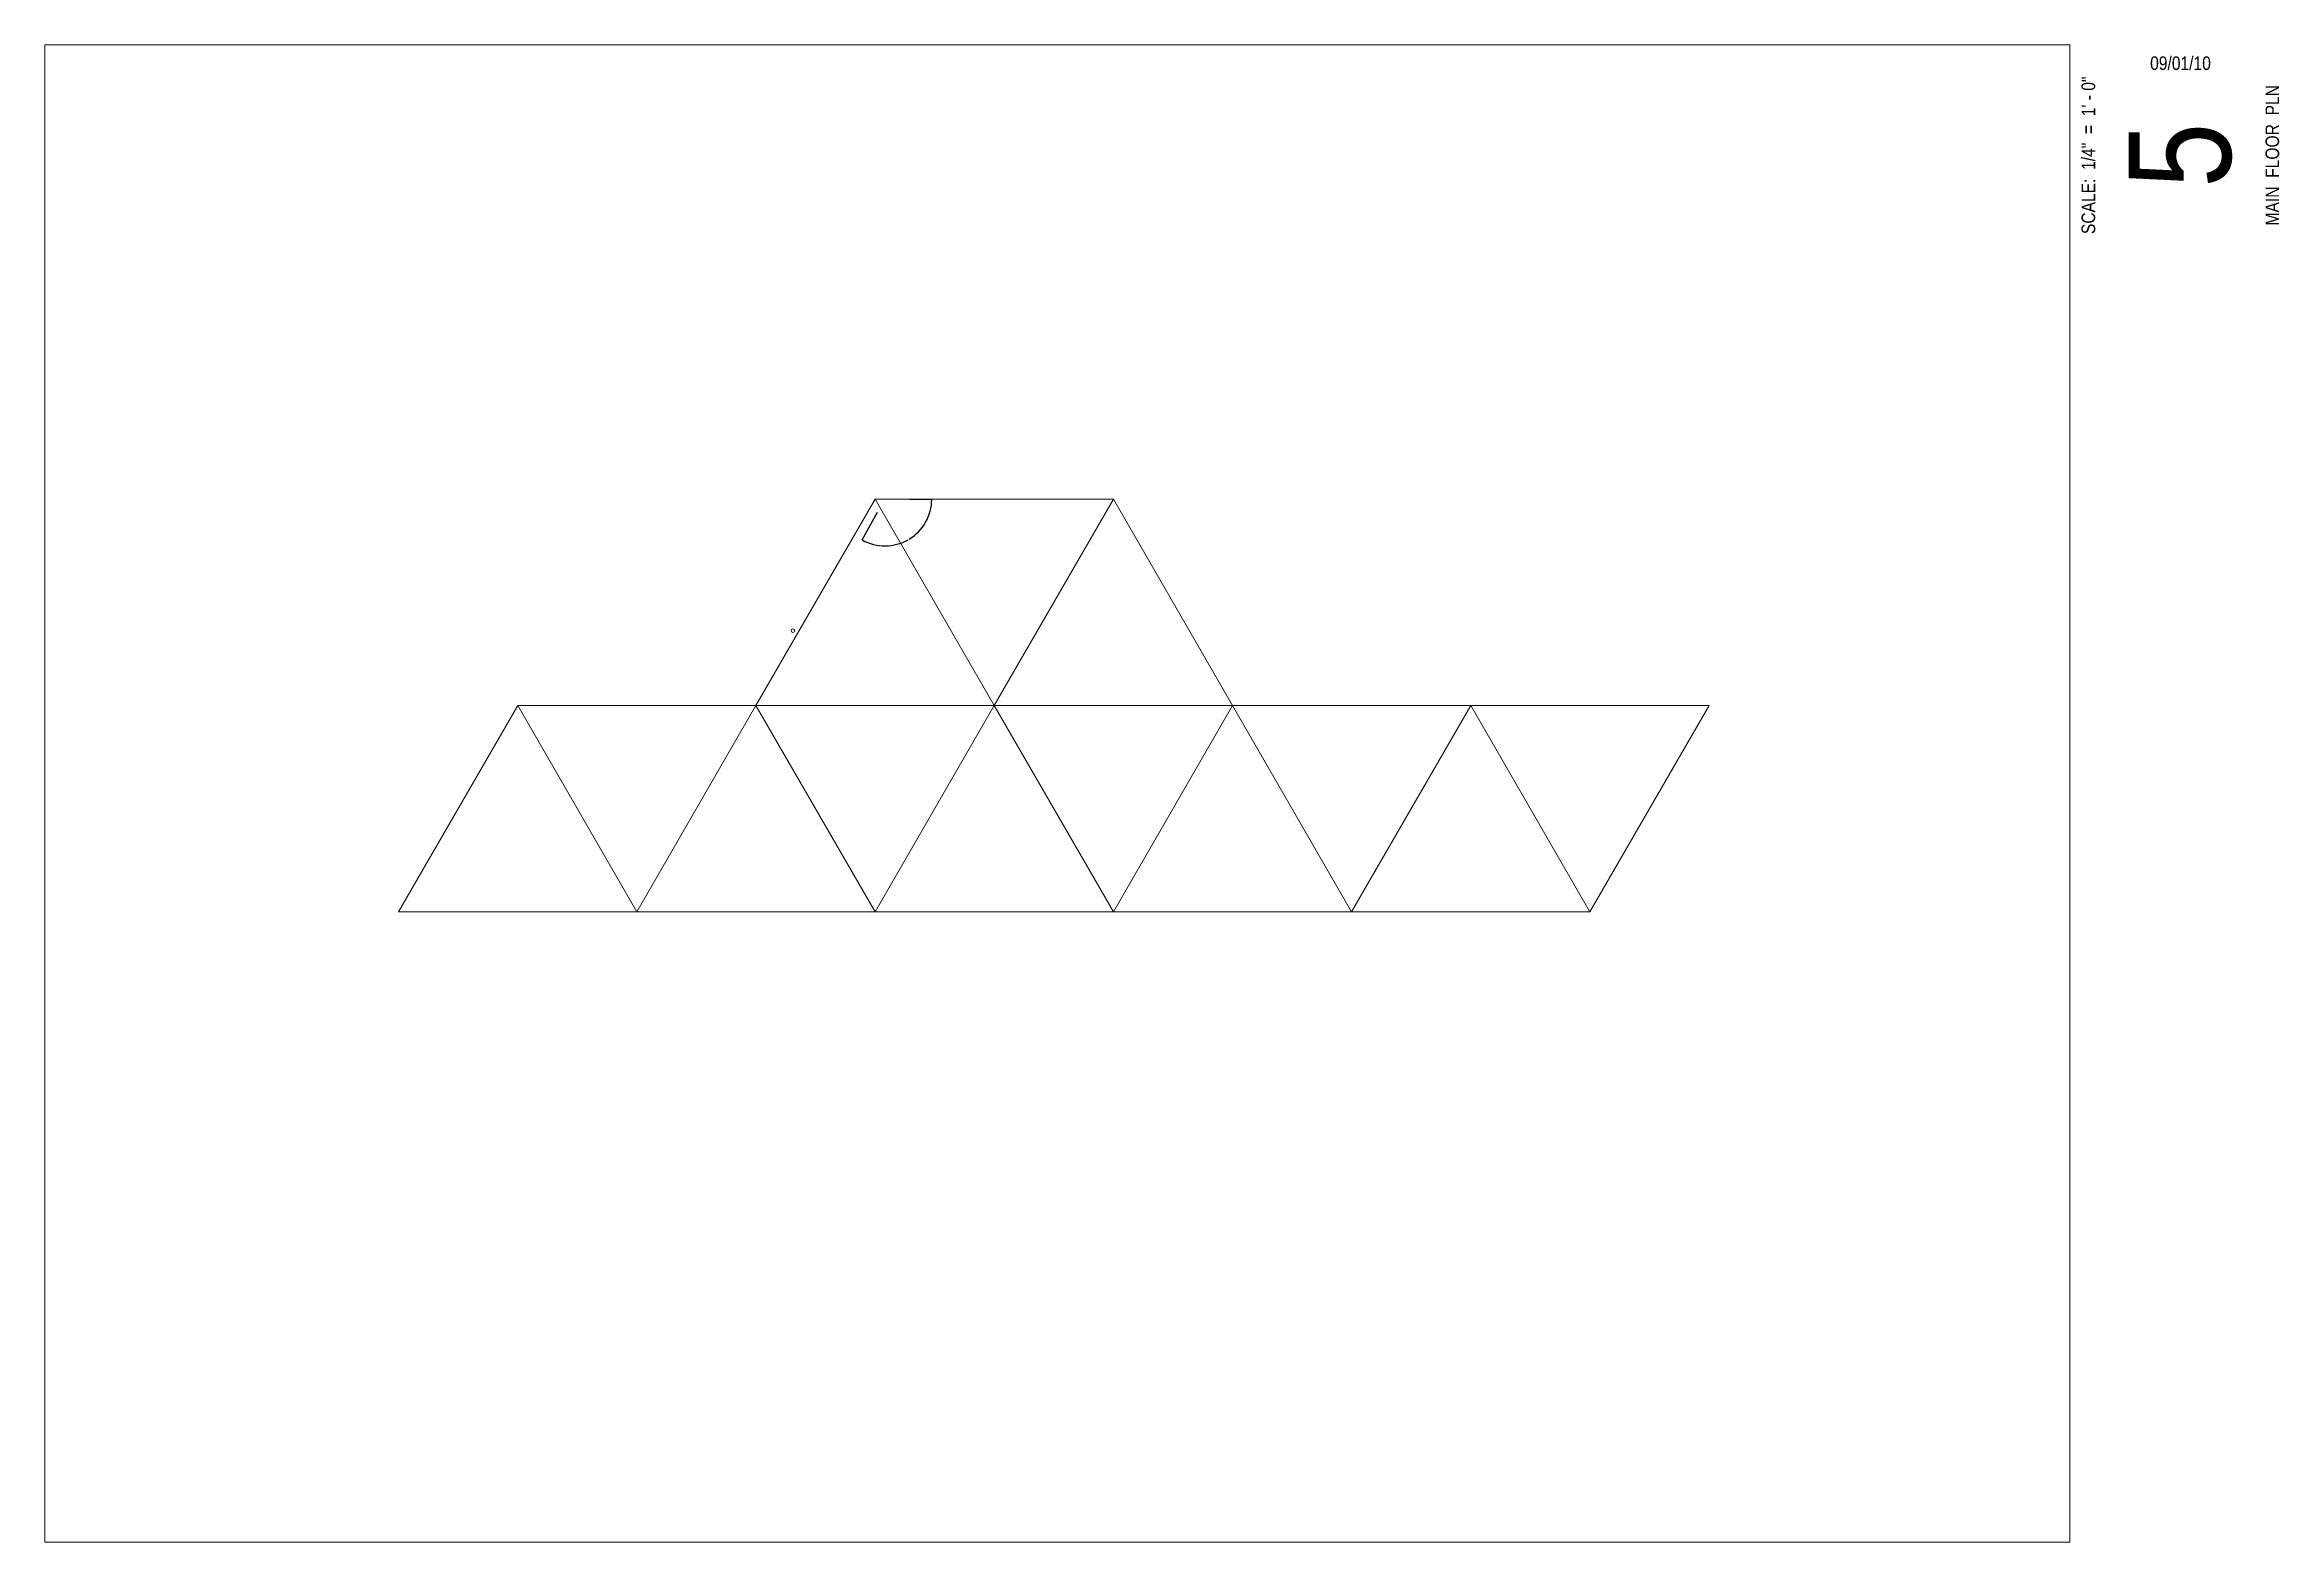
# Paper-space layout 'ArchD' of a CAD drawing. Header units: inches. Extents: x 2 to 34.8, y 1 to 23.
# The model-space entities are those that its viewports show. They can reach past a viewport. Long polylines and large blocks are cut down to what shows.
import ezdxf

# ---------------------------------------------------------------- set-up
doc = ezdxf.new("R2010")
doc.units = ezdxf.units.IN
doc.header["$MEASUREMENT"] = 0
for name, color, linetype, lineweight in [('APPLIANCES', 7, 'Continuous', 20), ('GRID', 1, 'Continuous', 9), ('WALLS', 7, 'Continuous', 30)]:
    doc.layers.add(name, color=color, linetype=linetype, lineweight=lineweight)
doc.styles.add('ARCHENT', font='technical.ttf', dxfattribs={"height": 6})
doc.dimstyles.get("Standard").update_dxf_attribs({"dimtxt": 0.18, "dimasz": 0.18, "dimexe": 0.18, "dimexo": 0.0625, "dimgap": 0.09, "dimtad": 0, "dimtih": 1, "dimtoh": 1, "dimdec": 4, "dimzin": 0, "dimdsep": 46, "dimtxsty": 'Standard', "dimcen": 0.09, "dimadec": 0, "dimazin": 0, "dimtfac": 1, "dimtdec": 4, "dimtofl": 0, "dimtmove": 0, "dimatfit": 3, "dimfxl": 1, "dimtolj": 1, "dimtzin": 0, "dimarcsym": 0})

# ---------------------------------------------------------------- blocks, each defined once
blk = doc.blocks.new('*D0')
at = {"layer": 'Defpoints', "color": 0, "lineweight": 9, "ltscale": 25, "transparency": 16777216}
for p in [(45.4, 1829.1), (45.4, 1829.1), (62.6, 1829.1), (40, 1819.6), (51.3, 1796.7)]:
    blk.add_point(p, dxfattribs=at)
at = {"layer": 'GRID', "color": 0, "lineweight": -2, "ltscale": 25, "transparency": 16777216}
for p, q in [((62.7, 1829.1), (78.6, 1829.1)), ((40, 1819.6), (29.1, 1800.2))]:
    blk.add_line(p, q, dxfattribs=at)
for start, end in [(300.9126, 359.6877), (240.9106, 299.6742)]:
    blk.add_arc((45.4, 1829.1), 33, start, end, dxfattribs=at)
at = {"layer": 'GRID', "color": 0, "lineweight": 9, "ltscale": 25, "transparency": 16777216}
for points in [[(78.4, 1829), (78.4, 1829), (78.4, 1829.1)], [(29.3, 1800.3), (29.3, 1800.3), (29.2, 1800.4)]]:
    blk.add_solid(points, dxfattribs=at)
at = {"layer": 'GRID', "color": 0, "ltscale": 25, "transparency": 16777216, "insert": (62, 1800.6), "char_height": 0.18, "attachment_point": 5}
blk.add_mtext('\\A1;119°', dxfattribs=at)

msp = doc.modelspace()

# ---------------------------------------------------------------- linework, layer by layer
at = {"layer": 'GRID'}
for p, q in [((38.44991, 1829.13654), (-45.55009, 1683.64427)), ((122.44991, 1683.64427), (38.44991, 1829.13654)), ((38.44991, 1829.13654), (206.44991, 1829.13654)), ((122.44991, 1683.64427), (38.44991, 1829.13654)), ((38.44991, 1829.13654), (206.44991, 1829.13654)), ((206.44991, 1829.13654), (122.44991, 1683.64427)), ((206.44991, 1829.13654), (122.44991, 1683.64427)), ((290.44991, 1683.64427), (206.44991, 1829.13654)), ((-45.55009, 1683.64427), (-213.55009, 1683.64427)), ((-213.55009, 1683.64427), (-129.55009, 1538.152)), ((-129.55009, 1538.152), (-213.55009, 1683.64427)), ((-129.55009, 1538.152), (-45.55009, 1683.64427)), ((-129.55009, 1538.152), (-45.55009, 1683.64427)), ((122.44991, 1683.64427), (-45.55009, 1683.64427)), ((-45.55009, 1683.64427), (38.44991, 1538.152)), ((-45.55009, 1683.64427), (38.44991, 1538.152)), ((-45.55009, 1683.64427), (122.44991, 1683.64427)), ((122.44991, 1683.64427), (38.44991, 1538.152)), ((38.44991, 1538.152), (122.44991, 1683.64427)), ((206.44991, 1538.152), (122.44991, 1683.64427)), ((122.44991, 1683.64427), (290.44991, 1683.64427)), ((206.44991, 1538.152), (122.44991, 1683.64427)), ((122.44991, 1683.64427), (290.44991, 1683.64427)), ((290.44991, 1683.64427), (206.44991, 1538.152)), ((290.44991, 1683.64427), (206.44991, 1538.152)), ((374.44991, 1538.152), (290.44991, 1683.64427)), ((374.44991, 1538.152), (290.44991, 1683.64427)), ((458.44991, 1683.64427), (374.44991, 1538.152)), ((542.44991, 1538.152), (458.44991, 1683.64427)), ((542.44991, 1538.152), (458.44991, 1683.64427)), ((458.44991, 1683.64427), (626.44991, 1683.64427)), ((542.44991, 1538.152), (458.44991, 1683.64427)), ((626.44991, 1683.64427), (542.44991, 1538.152)), ((38.44991, 1538.152), (-129.55009, 1538.152)), ((38.44991, 1538.152), (206.44991, 1538.152)), ((206.44991, 1538.152), (374.44991, 1538.152)), ((374.44991, 1538.152), (542.44991, 1538.152))]:
    msp.add_line(p, q, dxfattribs=at)
at = {"layer": 'GRID', "linetype": 'Continuous', "ltscale": 100}
for p, q in [((-213.55009, 1683.64427), (-297.55009, 1538.152)), ((290.44991, 1683.64427), (458.44991, 1683.64427)), ((458.44991, 1683.64427), (374.44991, 1538.152)), ((-297.55009, 1538.152), (-129.55009, 1538.152))]:
    msp.add_line(p, q, dxfattribs=at)
at = {"layer": 'GRID', "lineweight": 9, "ltscale": 25}
msp.add_circle((-19.51735, 1736.32711), 1.26204, dxfattribs=at)

# ---------------------------------------------------------------- dimensions: what is measured, and where the dimension line sits
at = {"layer": 'GRID', "ltscale": 25}
dim = msp.add_angular_dim_2l(base=(51.33824, 1796.6587), line1=((45.37811, 1829.13654), (62.64605, 1829.13654)), line2=((40.00883, 1819.60827), (45.37811, 1829.13654)), dimstyle='Standard', dxfattribs=at)
dim.commit()
dim.dimension.update_dxf_attribs({"geometry": '*D0', "text_midpoint": (62.03728, 1800.6268)})

psp = doc.layouts.new('ArchD')

# ---------------------------------------------------------------- texts
at = {"layer": 'WALLS', "insert": (33.375, 22.727), "char_height": 0.2, "width": 3.25, "attachment_point": 5, "style": 'ARCHENT'}
psp.add_mtext('09/01/10', dxfattribs=at)
at = {"layer": 'WALLS', "width": 3.25, "attachment_point": 5, "rotation": 90, "style": 'ARCHENT'}
for s, insert, char_height in [('SCALE:  1/4"  =  1\' - 0"', (32.023, 21.375), 0.2), ('MAIN  FLOOR  PLN', (34.725, 21.375), 0.2), ('5', (33.375, 21.375), 1.5)]:
    psp.add_mtext(s, dxfattribs=dict(at, insert=insert, char_height=char_height))

# ---------------------------------------------------------------- viewports
at = {"layer": 'APPLIANCES', "lineweight": 9, "ltscale": 25}
vp = psp.add_viewport(center=(16.875, 12), size=(29.75, 22), view_center_point=(166.90315, 1621.49849), view_height=1055.9999981, dxfattribs=at)
vp.frozen_layers = ['APPLIANCES']

doc.saveas('drawing.dxf')
